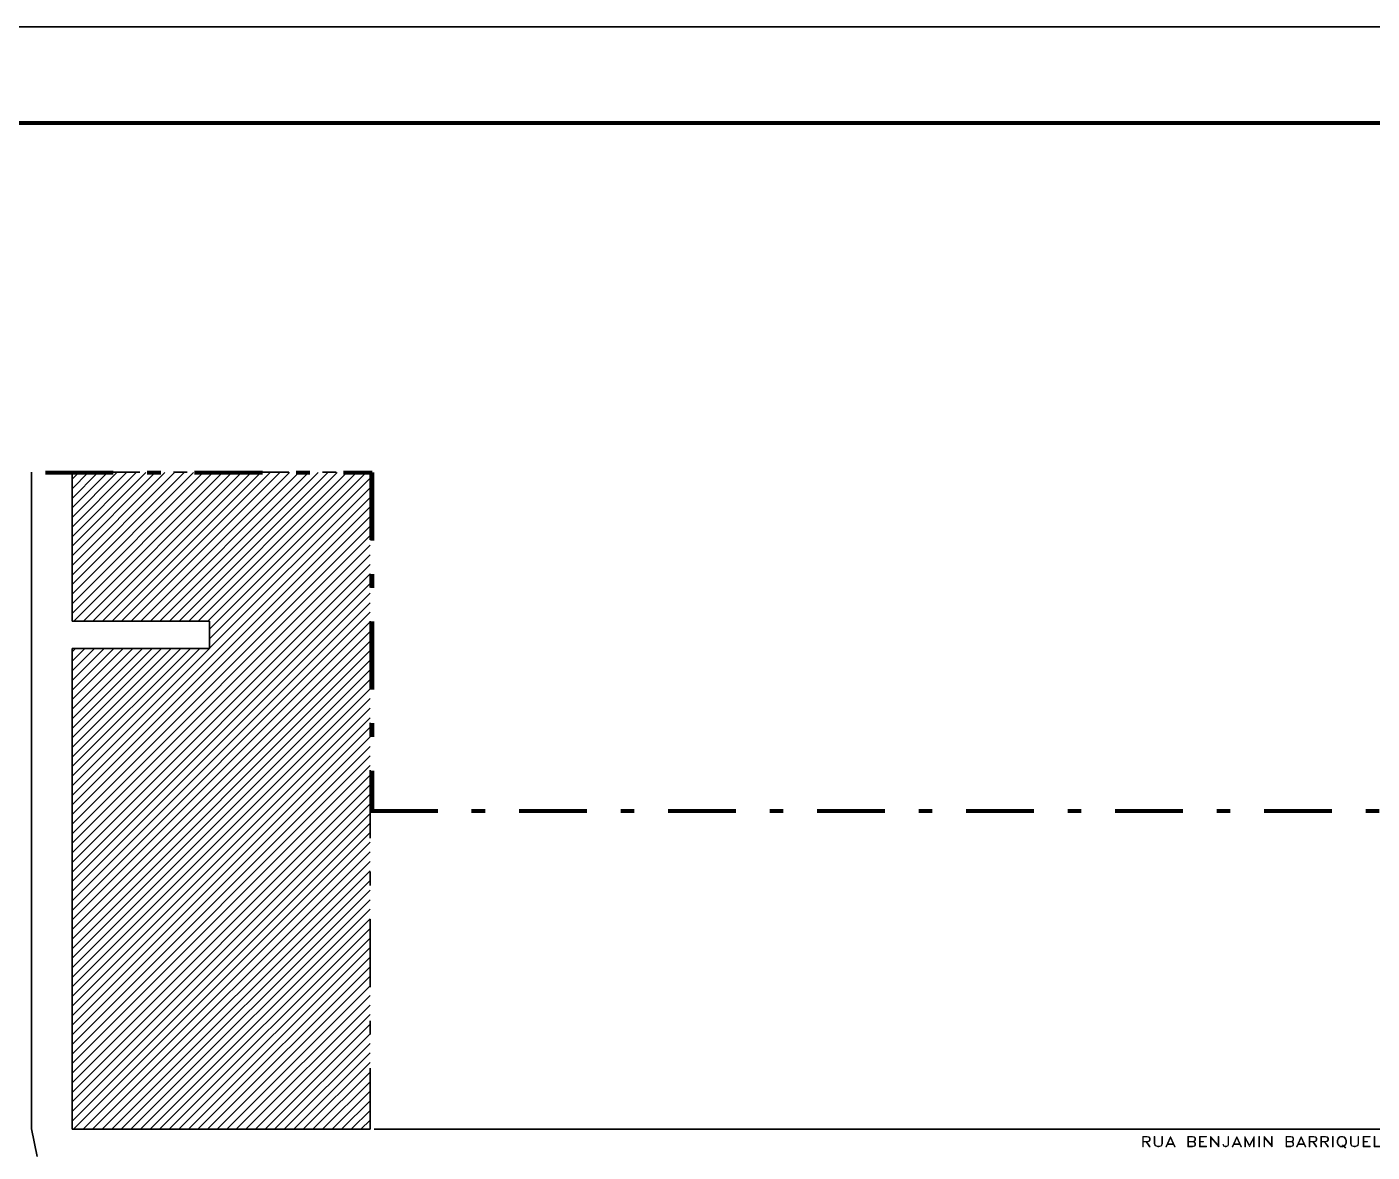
# Model space of a CAD drawing. Extents: x 15348.6 to 15438.1, y 2292.7 to 2368.6.
# Drawn here: x 15405.11 to 15415.04, y 2360.3 to 2368.6 of the extents above; entities that cross this region are included whole.
import ezdxf

# ---------------------------------------------------------------- set-up
doc = ezdxf.new("R2010")
doc.units = 0
doc.header["$LTSCALE"] = 2
doc.header["$MEASUREMENT"] = 0
doc.linetypes.add('DASHDOT2', pattern=[0.5, 0.25, -0.125, 0, -0.125])
doc.layers.get('0').update_dxf_attribs({"linetype": 'CONTINUOUS', "lineweight": 30})
for name, color, linetype, lineweight in [('02', 1, 'CONTINUOUS', 30), ('06', 7, 'CONTINUOUS', 30), ('12', 35, 'CONTINUOUS', 140), ('15NOVEMBRO', 2, 'CONTINUOUS', 30), ('Hidro', 5, 'CONTINUOUS', 30), ('NOVOLESTE', 100, 'CONTINUOUS', 30), ('SAOGERALDO', 1, 'CONTINUOUS', 30)]:
    doc.layers.add(name, color=color, linetype=linetype, lineweight=lineweight)
doc.styles.get("Standard").update_dxf_attribs({"font": 'romand.shx'})

msp = doc.modelspace()

# ---------------------------------------------------------------- hatches: boundary and pattern name
at = {"layer": '15NOVEMBRO'}
h = msp.add_hatch(dxfattribs=at)
h.set_pattern_fill('ANSI31', color=256, scale=0.4, style=0)
h.paths.add_polyline_path([(15407.6453, 2365.3139), (15405.4453, 2365.3139), (15405.4453, 2364.2169), (15406.4606, 2364.2169), (15406.4606, 2364.0169), (15405.4453, 2364.0169), (15405.4453, 2360.4771, 0.032059), (15405.4459, 2360.4669), (15407.6453, 2360.4669)])

# ---------------------------------------------------------------- linework, layer by layer
at = {"color": 7, "linetype": 'Continuous'}
for p, q in [((15405.1453, 2365.3169), (15405.1453, 2360.4715)), ((15405.4453, 2365.3169), (15405.4453, 2364.2169)), ((15405.4453, 2364.2169), (15406.4606, 2364.2169)), ((15405.4453, 2364.0169), (15405.4453, 2360.4669)), ((15405.4453, 2364.0169), (15406.4606, 2364.0169)), ((15405.1873, 2360.2669), (15405.1453, 2360.4715)), ((15405.4453, 2360.4669), (15407.6453, 2360.4669)), ((15407.6757, 2360.4669), (15415.212, 2360.4669))]:
    msp.add_line(p, q, dxfattribs=at)
at = {"color": 7, "linetype": 'DASHDOT2'}
msp.add_line((15407.6453, 2365.3169), (15407.6453, 2360.4669), dxfattribs=at)
at = {"layer": '02'}
msp.add_line((15348.6159, 2368.6037), (15438.1374, 2368.6037), dxfattribs=at)
at = {"layer": '06'}
msp.add_line((15406.4606, 2364.2169), (15406.4606, 2364.0169), dxfattribs=at)
at = {"layer": '12', "color": 35}
msp.add_line((15350.7363, 2367.8969), (15437.4306, 2367.8969), dxfattribs=at)
at = {"layer": '12', "color": 6, "linetype": 'DASHDOT2'}
for p, q in [((15395.3501, 2365.3139), (15407.6608, 2365.3139)), ((15407.6608, 2365.3139), (15407.6608, 2362.8142)), ((15407.6453, 2362.8169), (15422.3355, 2362.8169))]:
    msp.add_line(p, q, dxfattribs=at)
at = {"layer": 'Hidro', "linetype": 'Continuous'}
msp.add_spline([(15395.8745, 2363.3004), (15395.9903, 2363.0461), (15396.0052, 2362.7923), (15396.1398, 2362.7923), (15396.2594, 2362.5683), (15396.2893, 2362.2995), (15396.7228, 2362.1949), (15397.0068, 2362.0755), (15397.0367, 2361.956), (15398.0383, 2361.7917), (15399.01, 2361.5229), (15399.6678, 2360.9405), (15400.5498, 2360.8211), (15400.6694, 2360.6717), (15401.0132, 2360.5373), (15401.1328, 2360.5373), (15401.5274, 2360.4627), (15401.7068, 2360.5373), (15402.1553, 2360.388), (15402.6038, 2360.0445), (15403.0822, 2360.0147), (15403.3064, 2359.8952), (15403.5007, 2359.4024), (15403.5605, 2359.2829), (15403.7593, 2358.4229), (15404.3424, 2358.3482), (15404.8058, 2358.2736), (15406.0167, 2358.9157), (15406.4652, 2359.1546), (15406.525, 2359.528), (15406.9286, 2359.9312), (15409.4012, 2359.3189), (15410.4925, 2359.2741), (15411.0157, 2358.2288), (15411.0007, 2358.0048)], degree=3, dxfattribs=at)
at = {"layer": 'NOVOLESTE', "linetype": 'Continuous'}
msp.add_arc((15405.5253, 2360.4771), 0.08, 180, 187.34482, dxfattribs=at)
at = {"layer": 'SAOGERALDO', "color": 8, "linetype": 'DASHDOT2'}
msp.add_line((15405.4453, 2365.3169), (15407.6453, 2365.3169), dxfattribs=at)

# ---------------------------------------------------------------- texts
at = {"color": 7, "linetype": 'Continuous', "extrusion": (0, -0.642788, 0.766044), "insert": (15413.3317, 2360.4142, 0.0388), "char_height": 0.1, "width": 5.636531, "attachment_point": 1, "text_direction": (1, 0, 0)}
msp.add_mtext('{RUA BENJAMIN BARRIQUELLO}', dxfattribs=at)

doc.saveas('drawing.dxf')
